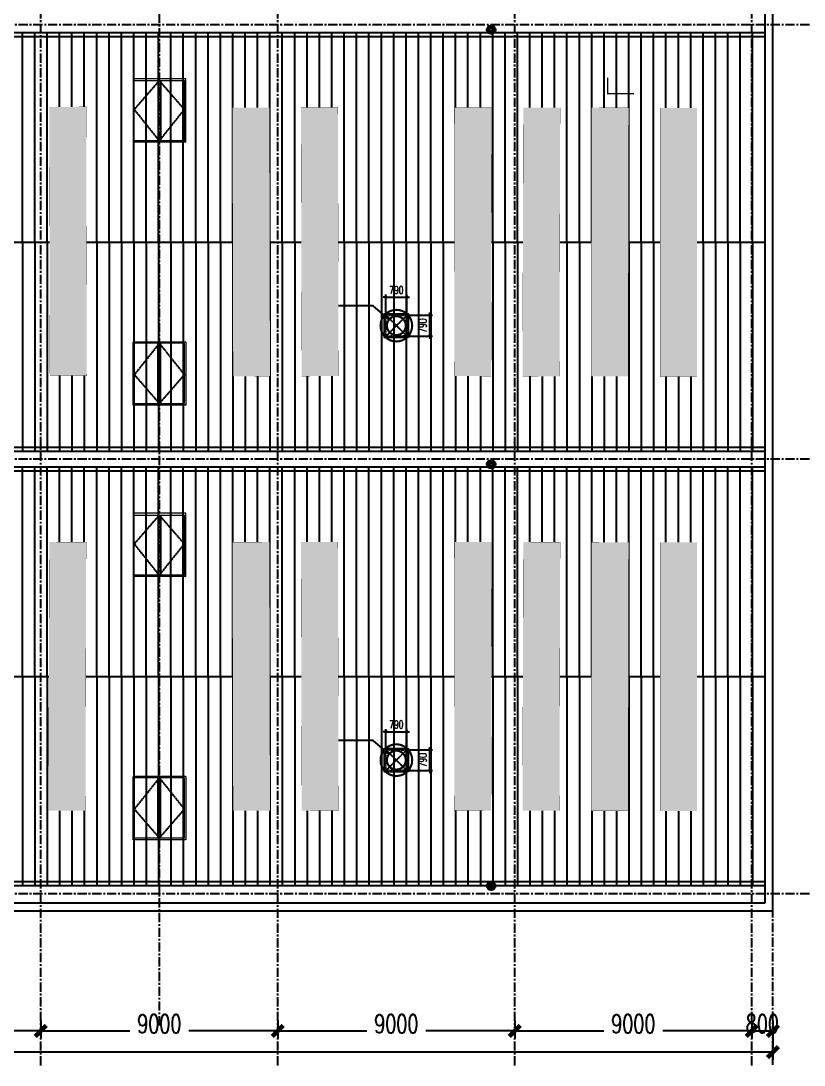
# Model space of a CAD drawing. Extents: x -599358 to 2865263, y -1062760 to 486533.
# Drawn here: x 1142614 to 1172357, y -927695 to -888038 of the extents above; entities that cross this region are included whole.
import ezdxf

# ---------------------------------------------------------------- set-up
doc = ezdxf.new("R2010")
doc.units = 0
doc.set_wipeout_variables(frame=1)
for name, pattern in [('CENTER', [2, 1.25, -0.25, 0.25, -0.25]), ('DASH', [0.35, 0.25, -0.1]), ('HIDDEN', [0.375, 0.25, -0.125])]:
    doc.linetypes.add(name, pattern=pattern)
for name, color, linetype in [('3索引', 3, 'Continuous'), ('99平面图例外参$0$A-HATCH-2', 251, 'Continuous'), ('A-AXIS-DP', 126, 'Continuous'), ('A-LIN-V', 9, 'Continuous'), ('A-SFCE', 30, 'Continuous'), ('A-WINDOW', 140, 'Continuous'), ('DIM', 173, 'Continuous'), ('DIM_SYMB', 3, 'Continuous'), ('DOTE', 1, 'CENTER'), ('E-电气标注', 84, 'Continuous'), ('参考线', 8, 'Continuous'), ('外框', 1, 'HIDDEN'), ('屋面板111', 6, 'Continuous'), ('暖通', 7, 'Continuous'), ('虹吸雨水斗', 6, 'Continuous')]:
    doc.layers.add(name, color=color, linetype=linetype)
doc.layers.add('成型线', color=3, linetype='Continuous', lineweight=18)
doc.styles.add('_TCH_DIM_T3', font='SIMPLEX', dxfattribs={"width": 0.705882, "bigfont": 'GBCBIG'})
doc.styles.add('DHTEXT-1', font='romans.shx', dxfattribs={"width": 0.7, "bigfont": 'chinese.shx'})
doc.dimstyles.new('_TCH_ARCH&&100', dxfattribs={"dimtxt": 297.5, "dimasz": 100, "dimexe": 100, "dimexo": 100, "dimgap": 126.25, "dimtad": 1, "dimdec": 0, "dimzin": 0, "dimdsep": 46, "dimtxsty": '_TCH_DIM_T3', "dimblk": 'ARCHTICK', "dimcen": 0.09, "dimclrt": 7, "dimazin": 2, "dimtfac": 1, "dimtdec": 0, "dimtix": 1, "dimtmove": 2, "dimatfit": 3, "dimfxl": 0, "dimtolj": 1, "dimtzin": 0, "dimarcsym": 0})
doc.dimstyles.new('ZN280', dxfattribs={"dimscale": 280, "dimtxt": 2.5, "dimasz": 1.5, "dimexe": 1, "dimexo": 2, "dimgap": 0.9, "dimtad": 1, "dimdec": 0, "dimdsep": 46, "dimtxsty": 'DHTEXT-1', "dimblk": 'ARCHTICK', "dimcen": 2.5, "dimclrd": 173, "dimclre": 173, "dimclrt": 7, "dimazin": 2, "dimtfac": 1, "dimtdec": 0, "dimtix": 1, "dimtmove": 2, "dimatfit": 3, "dimfxl": 0, "dimarcsym": 0})

# ---------------------------------------------------------------- blocks, each defined once
blk = doc.blocks.new('_ArchTick')
at = {"color": 0, "linetype": 'ByBlock', "const_width": 0.4}
blk.add_lwpolyline([(-0.5, -0.5), (0.5, 0.5)], dxfattribs=at)
blk = doc.blocks.new('*D1234')
at = {"layer": 'Defpoints', "color": 0, "ltscale": 2800, "transparency": 16777216}
for p in [(1134372, -925438), (1143372, -925438), (1143372, -926398)]:
    blk.add_point(p, dxfattribs=at)
at = {"layer": 'DIM', "color": 173, "linetype": 'ByBlock', "lineweight": -2, "ltscale": 2800, "transparency": 16777216}
for p, q in [((1134372, -925998), (1134372, -926678)), ((1143372, -925998), (1143372, -926678)), ((1134372, -926398), (1137757, -926398)), ((1143372, -926398), (1139988, -926398))]:
    blk.add_line(p, q, dxfattribs=at)
at = {"layer": 'DIM', "color": 173, "lineweight": -2, "ltscale": 2800, "transparency": 16777216, "xscale": 420, "yscale": 420, "zscale": 420, "rotation": 180}
blk.add_blockref('_ArchTick', (1134372, -926398), dxfattribs=at)
at = {"layer": 'DIM', "color": 173, "lineweight": -2, "ltscale": 2800, "transparency": 16777216, "xscale": 420, "yscale": 420, "zscale": 420}
blk.add_blockref('_ArchTick', (1143372, -926398), dxfattribs=at)
at = {"layer": 'DIM', "color": 7, "ltscale": 2800, "transparency": 16777216, "insert": (1138872, -926123), "char_height": 700, "attachment_point": 5, "style": 'DHTEXT-1'}
blk.add_mtext('9000', dxfattribs=at)
blk = doc.blocks.new('*D1235')
at = {"layer": 'Defpoints', "color": 0, "ltscale": 2800, "transparency": 16777216}
for p in [(1143372, -925438), (1152372, -925438), (1152372, -926398)]:
    blk.add_point(p, dxfattribs=at)
at = {"layer": 'DIM', "color": 173, "linetype": 'ByBlock', "lineweight": -2, "ltscale": 2800, "transparency": 16777216}
for p, q in [((1143372, -925998), (1143372, -926678)), ((1152372, -925998), (1152372, -926678)), ((1143372, -926398), (1146757, -926398)), ((1152372, -926398), (1148988, -926398))]:
    blk.add_line(p, q, dxfattribs=at)
at = {"layer": 'DIM', "color": 173, "lineweight": -2, "ltscale": 2800, "transparency": 16777216, "xscale": 420, "yscale": 420, "zscale": 420, "rotation": 180}
blk.add_blockref('_ArchTick', (1143372, -926398), dxfattribs=at)
at = {"layer": 'DIM', "color": 173, "lineweight": -2, "ltscale": 2800, "transparency": 16777216, "xscale": 420, "yscale": 420, "zscale": 420}
blk.add_blockref('_ArchTick', (1152372, -926398), dxfattribs=at)
at = {"layer": 'DIM', "color": 7, "ltscale": 2800, "transparency": 16777216, "insert": (1147872, -926123), "char_height": 700, "attachment_point": 5, "style": 'DHTEXT-1'}
blk.add_mtext('9000', dxfattribs=at)
blk = doc.blocks.new('*D1236')
at = {"layer": 'Defpoints', "color": 0, "ltscale": 2800, "transparency": 16777216}
for p in [(1152372, -925438), (1161372, -925438), (1161372, -926398)]:
    blk.add_point(p, dxfattribs=at)
at = {"layer": 'DIM', "color": 173, "linetype": 'ByBlock', "lineweight": -2, "ltscale": 2800, "transparency": 16777216}
for p, q in [((1152372, -925998), (1152372, -926678)), ((1161372, -925998), (1161372, -926678)), ((1152372, -926398), (1155757, -926398)), ((1161372, -926398), (1157988, -926398))]:
    blk.add_line(p, q, dxfattribs=at)
at = {"layer": 'DIM', "color": 173, "lineweight": -2, "ltscale": 2800, "transparency": 16777216, "xscale": 420, "yscale": 420, "zscale": 420, "rotation": 180}
blk.add_blockref('_ArchTick', (1152372, -926398), dxfattribs=at)
at = {"layer": 'DIM', "color": 173, "lineweight": -2, "ltscale": 2800, "transparency": 16777216, "xscale": 420, "yscale": 420, "zscale": 420}
blk.add_blockref('_ArchTick', (1161372, -926398), dxfattribs=at)
at = {"layer": 'DIM', "color": 7, "ltscale": 2800, "transparency": 16777216, "insert": (1156872, -926123), "char_height": 700, "attachment_point": 5, "style": 'DHTEXT-1'}
blk.add_mtext('9000', dxfattribs=at)
blk = doc.blocks.new('*D1237')
at = {"layer": 'Defpoints', "color": 0, "ltscale": 2800, "transparency": 16777216}
for p in [(1161372, -925438), (1170372, -925438), (1170372, -926398)]:
    blk.add_point(p, dxfattribs=at)
at = {"layer": 'DIM', "color": 173, "linetype": 'ByBlock', "lineweight": -2, "ltscale": 2800, "transparency": 16777216}
for p, q in [((1161372, -925998), (1161372, -926678)), ((1170372, -925998), (1170372, -926678)), ((1161372, -926398), (1164757, -926398)), ((1170372, -926398), (1166988, -926398))]:
    blk.add_line(p, q, dxfattribs=at)
at = {"layer": 'DIM', "color": 173, "lineweight": -2, "ltscale": 2800, "transparency": 16777216, "xscale": 420, "yscale": 420, "zscale": 420, "rotation": 180}
blk.add_blockref('_ArchTick', (1161372, -926398), dxfattribs=at)
at = {"layer": 'DIM', "color": 173, "lineweight": -2, "ltscale": 2800, "transparency": 16777216, "xscale": 420, "yscale": 420, "zscale": 420}
blk.add_blockref('_ArchTick', (1170372, -926398), dxfattribs=at)
at = {"layer": 'DIM', "color": 7, "ltscale": 2800, "transparency": 16777216, "insert": (1165872, -926123), "char_height": 700, "attachment_point": 5, "style": 'DHTEXT-1'}
blk.add_mtext('9000', dxfattribs=at)
blk = doc.blocks.new('*D1238')
at = {"layer": 'Defpoints', "color": 0, "ltscale": 2800, "transparency": 16777216}
for p in [(1170372, -925438), (1171172, -925438), (1171172, -926398)]:
    blk.add_point(p, dxfattribs=at)
at = {"layer": 'DIM', "color": 173, "linetype": 'ByBlock', "lineweight": -2, "ltscale": 2800, "transparency": 16777216}
for p, q in [((1170372, -925998), (1170372, -926678)), ((1171172, -925998), (1171172, -926678)), ((1170372, -926398), (1171172, -926398))]:
    blk.add_line(p, q, dxfattribs=at)
at = {"layer": 'DIM', "color": 173, "lineweight": -2, "ltscale": 2800, "transparency": 16777216, "xscale": 420, "yscale": 420, "zscale": 420, "rotation": 180}
blk.add_blockref('_ArchTick', (1170372, -926398), dxfattribs=at)
at = {"layer": 'DIM', "color": 173, "lineweight": -2, "ltscale": 2800, "transparency": 16777216, "xscale": 420, "yscale": 420, "zscale": 420}
blk.add_blockref('_ArchTick', (1171172, -926398), dxfattribs=at)
at = {"layer": 'DIM', "color": 7, "ltscale": 2800, "transparency": 16777216, "insert": (1170772, -926123), "char_height": 700, "attachment_point": 5, "style": 'DHTEXT-1'}
blk.add_mtext('800', dxfattribs=at)
blk = doc.blocks.new('*D1246')
at = {"layer": 'Defpoints', "color": 0, "ltscale": 2800, "transparency": 16777216}
for p in [(1013172, -925538), (1171172, -925538), (1171172, -927198)]:
    blk.add_point(p, dxfattribs=at)
at = {"layer": 'DIM', "color": 173, "linetype": 'ByBlock', "lineweight": -2, "ltscale": 2800, "transparency": 16777216}
for p, q in [((1013172, -926098), (1013172, -927478)), ((1171172, -926098), (1171172, -927478)), ((1013172, -927198), (1090625, -927198)), ((1171172, -927198), (1093719, -927198))]:
    blk.add_line(p, q, dxfattribs=at)
at = {"layer": 'DIM', "color": 173, "lineweight": -2, "ltscale": 2800, "transparency": 16777216, "xscale": 420, "yscale": 420, "zscale": 420, "rotation": 180}
blk.add_blockref('_ArchTick', (1013172, -927198), dxfattribs=at)
at = {"layer": 'DIM', "color": 173, "lineweight": -2, "ltscale": 2800, "transparency": 16777216, "xscale": 420, "yscale": 420, "zscale": 420}
blk.add_blockref('_ArchTick', (1171172, -927198), dxfattribs=at)
at = {"layer": 'DIM', "color": 7, "ltscale": 2800, "transparency": 16777216, "insert": (1092172, -926923), "char_height": 700, "attachment_point": 5, "style": 'DHTEXT-1'}
blk.add_mtext('158000', dxfattribs=at)
blk = doc.blocks.new('“奔腾”虹吸雨水斗')
at = {"layer": '虹吸雨水斗', "lineweight": 25}
for p, q in [((947032, 86673), (946946, 86692)), ((946982, 86753), (947040, 86688)), ((947052, 86699), (946987, 86758)), ((947048, 86793), (947066, 86707)), ((947082, 86711), (947055, 86795)), ((947125, 86795), (947098, 86711)), ((947114, 86707), (947132, 86793)), ((947194, 86758), (947128, 86699)), ((947140, 86688), (947199, 86753)), ((947234, 86692), (947148, 86673)), ((946944, 86685), (947028, 86658)), ((947028, 86641), (946944, 86614)), ((946946, 86607), (947032, 86625)), ((947040, 86611), (946982, 86546)), ((946987, 86541), (947052, 86600)), ((947066, 86592), (947048, 86506)), ((947055, 86504), (947082, 86587)), ((947098, 86587), (947125, 86504)), ((947132, 86506), (947114, 86592)), ((947128, 86600), (947194, 86541)), ((947199, 86546), (947140, 86611)), ((947148, 86625), (947234, 86607)), ((947152, 86658), (947236, 86685)), ((947236, 86614), (947152, 86641))]:
    blk.add_line(p, q, dxfattribs=at)
for radius in [150, 47.6]:
    blk.add_circle((947090, 86649), radius, dxfattribs=at)
for centre, start, end in [((947057, 86706), 231.6382, 8.3675), ((947090, 86715), 201.6382, 338.3675), ((947123, 86706), 171.6382, 308.3675), ((947025, 86649), 291.6382, 68.3675), ((947034, 86682), 261.6382, 38.3675), ((947034, 86617), 321.6382, 98.3675), ((947057, 86593), 351.6382, 128.3675), ((947090, 86584), 21.6382, 158.3675), ((947123, 86593), 51.6382, 188.3675), ((947147, 86682), 141.6382, 278.3675), ((947147, 86617), 81.6382, 218.3675), ((947155, 86649), 111.6382, 248.3675)]:
    blk.add_arc(centre, 8.82, start, end, dxfattribs=at)
blk = doc.blocks.new('*D1776')
at = {"layer": 'A-AXIS-DP', "color": 0, "lineweight": -2, "transparency": 16777216}
for p, q in [((-1274, 395), (-1274, 495)), ((-495, 395), (-1374, 395)), ((-1274, 395), (-1274, -395)), ((-495, -395), (-1374, -395)), ((-1274, -395), (-1274, -495))]:
    blk.add_line(p, q, dxfattribs=at)
at = {"layer": 'Defpoints', "color": 0, "transparency": 16777216}
for p in [(-395, 395), (-1274, -395), (-395, -395)]:
    blk.add_point(p, dxfattribs=at)
at = {"layer": 'A-AXIS-DP', "color": 0, "lineweight": -2, "transparency": 16777216, "xscale": 100, "yscale": 100, "zscale": 100}
for p, rotation in [((-1274, 395), 270), ((-1274, -395), 90)]:
    blk.add_blockref('_ArchTick', p, dxfattribs=dict(at, rotation=rotation))
at = {"layer": 'A-AXIS-DP', "color": 7, "transparency": 16777216, "insert": (-999, 0), "char_height": 297.5, "attachment_point": 5, "rotation": 270, "style": '_TCH_DIM_T3'}
blk.add_mtext('\\A1;790', dxfattribs=at)
blk = doc.blocks.new('*D1777')
at = {"layer": 'A-AXIS-DP', "color": 0, "lineweight": -2, "transparency": 16777216}
for p, q in [((-395, -495), (-395, -1178)), ((395, -495), (395, -1178)), ((-395, -1078), (-495, -1078)), ((395, -1078), (-395, -1078)), ((395, -1078), (495, -1078))]:
    blk.add_line(p, q, dxfattribs=at)
at = {"layer": 'Defpoints', "color": 0, "transparency": 16777216}
for p in [(-395, -395), (395, -395), (-395, -1078)]:
    blk.add_point(p, dxfattribs=at)
at = {"layer": 'A-AXIS-DP', "color": 0, "lineweight": -2, "transparency": 16777216, "xscale": 100, "yscale": 100, "zscale": 100}
blk.add_blockref('_ArchTick', (-395, -1078), dxfattribs=at)
at = {"layer": 'A-AXIS-DP', "color": 0, "lineweight": -2, "transparency": 16777216, "xscale": 100, "yscale": 100, "zscale": 100, "rotation": 180}
blk.add_blockref('_ArchTick', (395, -1078), dxfattribs=at)
at = {"layer": 'A-AXIS-DP', "color": 7, "transparency": 16777216, "insert": (0, -1353), "char_height": 297.5, "attachment_point": 5, "rotation": 180, "style": '_TCH_DIM_T3'}
blk.add_mtext('\\A1;790', dxfattribs=at)
blk = doc.blocks.new('tc')
at = {"color": 2}
for p, q in [((106263, -20239), (106263, -22524)), ((106364, -20239), (106364, -22524))]:
    blk.add_line(p, q, dxfattribs=at)
at = {"layer": '外框'}
for points in [[(106313, -22524), (105363, -21332), (106313, -20239)], [(106313, -22524), (107263, -21332), (106313, -20239)]]:
    blk.add_lwpolyline(points, dxfattribs=at)
at = {"layer": '成型线'}
blk.add_line((105313, -22569), (107313, -22569), dxfattribs=at)
blk.add_lwpolyline([(105313, -22569), (105313, -20169), (107313, -20169), (107313, -22569)], dxfattribs=at)
blk.add_lwpolyline([(105363, -22524), (107263, -22524), (107263, -20239), (105363, -20239)], close=True, dxfattribs=at)
blk = doc.blocks.new('423432432222')
at = {"xscale": -1}
blk.add_blockref('tc', (472909, 740689), dxfattribs=at)
at = {"rotation": 180}
blk.add_blockref('tc', (472909, 687951), dxfattribs=at)
blk = doc.blocks.new('A$Cf7faade6')
at = {"layer": 'A-WINDOW'}
for p in [(-232796, -772070), (-232796, -788570)]:
    blk.add_blockref('423432432222', p, dxfattribs=at)
blk = doc.blocks.new('w42343eeee')
blk.add_wipeout([(367285, 568212), (365883, 568215), (365906, 578415), (367306, 578412)]).dxf.layer = '参考线'
at = {"layer": '99平面图例外参$0$A-HATCH-2'}
h = blk.add_hatch(dxfattribs=at)
h.set_pattern_fill('ANSI33', color=256, scale=75)
h.set_pattern_definition([(45, (1135667.22, 924695.12), (-168.3798, 168.3798), []), (45, (1135835.6, 924695.12), (-168.3798, 168.3798), [119.0625, -59.53125])])
h.paths.add_polyline_path([(366843, 550430), (365843, 550432)])
h.paths.add_polyline_path([(365906, 578415), (367306, 578412), (367283, 568212), (365883, 568215)])
at = {"layer": 'E-电气标注', "color": 1, "const_width": 5}
blk.add_lwpolyline([(365906, 578415), (365883, 568215), (367283, 568212), (367306, 578412)], close=True, dxfattribs=at)
blk = doc.blocks.new('A$C01b3d9f3')
at = {"layer": 'A-SFCE'}
for p in [(-236286, -647559), (-220886, -647553), (-218286, -647559), (-215686, -647564)]:
    blk.add_blockref('w42343eeee', p, dxfattribs=at)
at = {"layer": 'A-SFCE', "xscale": -1}
for p in [(503886, -647559), (506486, -647553)]:
    blk.add_blockref('w42343eeee', p, dxfattribs=at)
at = {"layer": 'A-SFCE', "rotation": 0.1299683941899633}
blk.add_blockref('w42343eeee', (-211773, -648399), dxfattribs=at)
at = {"layer": 'A-SFCE', "xscale": -1}
for p in [(496927, -631031), (503886, -631059), (506486, -631053)]:
    blk.add_blockref('w42343eeee', p, dxfattribs=at)
at = {"layer": 'A-SFCE'}
for p in [(-220886, -631053), (-218286, -631059), (-215686, -631064)]:
    blk.add_blockref('w42343eeee', p, dxfattribs=at)
at = {"layer": 'A-SFCE', "rotation": 0.1299683941899633}
blk.add_blockref('w42343eeee', (-211773, -631899), dxfattribs=at)
at = {"layer": 'A-SFCE', "xscale": -1}
for p in [(496927, -614531), (503886, -614559), (506486, -614553)]:
    blk.add_blockref('w42343eeee', p, dxfattribs=at)
at = {"layer": 'A-SFCE'}
for p in [(-220886, -614553), (-218286, -614559), (-215686, -614564)]:
    blk.add_blockref('w42343eeee', p, dxfattribs=at)
at = {"layer": 'A-SFCE', "rotation": 0.1299683941899633}
blk.add_blockref('w42343eeee', (-211773, -615399), dxfattribs=at)
blk = doc.blocks.new('fengji')
at = {"layer": 'DIM_SYMB'}
for p, q in [((324.2, -267.9), (884.2, -747.9)), ((884.2, -747.9), (2834.2, -747.9))]:
    blk.add_line(p, q, dxfattribs=at)
at = {"layer": 'DIM_SYMB', "const_width": 40}
blk.add_lwpolyline([(310.3, -253.5, -1), (338.1, -282.3, -1)], format="xyb", close=True, dxfattribs=at)
at = {"layer": '暖通', "color": 7, "linetype": 'DASH', "ltscale": 0.5}
for p, q in [((-395, 395), (395, -395)), ((395, 395), (-395, -395))]:
    blk.add_line(p, q, dxfattribs=at)
at = {"layer": '暖通', "color": 7, "const_width": 79.8}
for points in [[(0, -600.2, -1), (0, 600.2, -1)], [(0, -600.2, 1), (0, 600.2, 1)]]:
    blk.add_lwpolyline(points, format="xyb", dxfattribs=at)
at = {"layer": '暖通', "color": 7, "ltscale": 0.5}
blk.add_lwpolyline([(-445, 445), (445, 445), (445, -445), (-445, -445)], close=True, dxfattribs=at)
at = {"layer": '暖通', "color": 7, "linetype": 'DASH', "const_width": 79.8}
for points in [[(0, -358.3, -1), (0, 358.3, -1)], [(0, -358.3, 1), (0, 358.3, 1)]]:
    blk.add_lwpolyline(points, format="xyb", dxfattribs=at)
at = {"layer": '暖通', "color": 7, "linetype": 'DASH', "ltscale": 0.5}
blk.add_lwpolyline([(-395, 395), (395, 395), (395, -395), (-395, -395)], close=True, dxfattribs=at)
at = {"layer": 'A-AXIS-DP'}
for p1, distance, picture, middle in [((-395, 395), -879.2, '*D1776', (-999.2, 0)), ((395, -395), 682.9, '*D1777', (0, -1352.9))]:
    dim = blk.add_aligned_dim(p1=p1, p2=(-395, -395), distance=distance, dimstyle='_TCH_ARCH&&100', dxfattribs=at)
    dim.commit()
    dim.dimension.update_dxf_attribs({"geometry": picture, "text_midpoint": middle})
blk = doc.blocks.new('A$C9572bd8b')
at = {"layer": '暖通', "rotation": 180}
for p in [(142800, -60925), (142800, -77425)]:
    blk.add_blockref('fengji', p, dxfattribs=at)

msp = doc.modelspace()

# ---------------------------------------------------------------- linework, layer by layer
at = {"layer": 'A-LIN-V'}
for points in [[(1170872.4, -888637.9), (1019285, -888637.9)], [(1170872.4, -904237.9), (1014224.6, -904237.9)], [(1170872.4, -905137.9), (1013772.4, -905137.9)], [(1170872.4, -920737.9), (1013472.4, -920737.9)]]:
    msp.add_lwpolyline(points, dxfattribs=at)
at = {"layer": 'A-SFCE'}
for p, q in [((1170872.4, -921537.9), (1170872.4, -838337.9)), ((1013472.4, -921537.9), (1170872.4, -921537.9))]:
    msp.add_line(p, q, dxfattribs=at)
for points in [[(1013772.4, -906687.9), (1013172.4, -906687.9), (1013172.4, -921837.9), (1171172.4, -921837.9), (1171172.4, -921837.9), (1171172.4, -838037.9), (1034647.5, -838037.9), (1013172.4, -904240.4), (1013172.4, -905187.9)], [(1016018.8, -896437.9), (1170872.4, -896437.9)], [(1013472.4, -912937.9), (1170872.4, -912937.9)]]:
    msp.add_lwpolyline(points, dxfattribs=at)
at = {"layer": 'DIM_SYMB', "const_width": 50}
msp.add_lwpolyline([(1164896.6, -890198.8), (1164896.6, -890798.8), (1165896.6, -890798.8)], dxfattribs=at)
at = {"layer": 'DOTE', "ltscale": 280}
for p, q in [((1143372.4, -927706.6), (1143372.4, -832287.9)), ((1147872.4, -926186.7), (1147872.4, -832387.9)), ((1152372.4, -927706.6), (1152372.4, -832287.9)), ((1161372.4, -927706.6), (1161372.4, -832287.9)), ((1170372.4, -927706.6), (1170372.4, -832287.9)), ((1171172.4, -927684.3), (1171172.4, -832287.9)), ((1179276.6, -888187.9), (1002976.6, -888187.9)), ((1179276.6, -904687.9), (1002976.6, -904687.9)), ((1179276.6, -921187.9), (1002976.6, -921187.9))]:
    msp.add_line(p, q, dxfattribs=at)
at = {"layer": '屋面板111', "ltscale": 2500}
for p, q in [((1142672.4, -896437.9), (1142672.4, -888487.9)), ((1143142.4, -896437.9), (1143142.4, -888487.9)), ((1143612.4, -896437.9), (1143612.4, -888487.9)), ((1144082.4, -896437.9), (1144082.4, -888487.9)), ((1144552.4, -896437.9), (1144552.4, -888487.9)), ((1145022.4, -896437.9), (1145022.4, -888487.9)), ((1145492.4, -896437.9), (1145492.4, -888487.9)), ((1145962.4, -896437.9), (1145962.4, -888487.9)), ((1146432.4, -896437.9), (1146432.4, -888487.9)), ((1146902.4, -896437.9), (1146902.4, -888487.9)), ((1147372.4, -896437.9), (1147372.4, -888487.9)), ((1147842.4, -896437.9), (1147842.4, -888487.9)), ((1148312.4, -896437.9), (1148312.4, -888487.9)), ((1148782.4, -896437.9), (1148782.4, -888487.9)), ((1149252.4, -896437.9), (1149252.4, -888487.9)), ((1149722.4, -896437.9), (1149722.4, -888487.9)), ((1150192.4, -896437.9), (1150192.4, -888487.9)), ((1150662.4, -896437.9), (1150662.4, -888487.9)), ((1151132.4, -896437.9), (1151132.4, -888487.9)), ((1151602.4, -896437.9), (1151602.4, -888487.9)), ((1152072.4, -896437.9), (1152072.4, -888487.9)), ((1152542.4, -896437.9), (1152542.4, -888487.9)), ((1153012.4, -896437.9), (1153012.4, -888487.9)), ((1153482.4, -896437.9), (1153482.4, -888487.9)), ((1153952.4, -896437.9), (1153952.4, -888487.9)), ((1154422.4, -896437.9), (1154422.4, -888487.9)), ((1154892.4, -896437.9), (1154892.4, -888487.9)), ((1155362.4, -896437.9), (1155362.4, -888487.9)), ((1155832.4, -896437.9), (1155832.4, -888487.9)), ((1156302.4, -896437.9), (1156302.4, -888487.9)), ((1156772.4, -896437.9), (1156772.4, -888487.9)), ((1157242.4, -896437.9), (1157242.4, -888487.9)), ((1157712.4, -896437.9), (1157712.4, -888487.9)), ((1158182.4, -896437.9), (1158182.4, -888487.9)), ((1158652.4, -896437.9), (1158652.4, -888487.9)), ((1159122.4, -896437.9), (1159122.4, -888487.9)), ((1159592.4, -896437.9), (1159592.4, -888487.9)), ((1160062.4, -896437.9), (1160062.4, -888487.9)), ((1160532.4, -896437.9), (1160532.4, -888487.9)), ((1161002.4, -896437.9), (1161002.4, -888487.9)), ((1161472.4, -896437.9), (1161472.4, -888487.9)), ((1161942.4, -896437.9), (1161942.4, -888487.9)), ((1162412.4, -896437.9), (1162412.4, -888487.9)), ((1162882.4, -896437.9), (1162882.4, -888487.9)), ((1163352.4, -896437.9), (1163352.4, -888487.9)), ((1163822.4, -896437.9), (1163822.4, -888487.9)), ((1164292.4, -896437.9), (1164292.4, -888487.9)), ((1164762.4, -896437.9), (1164762.4, -888487.9)), ((1165232.4, -896437.9), (1165232.4, -888487.9)), ((1165702.4, -896437.9), (1165702.4, -888487.9)), ((1166172.4, -896437.9), (1166172.4, -888487.9)), ((1166642.4, -896437.9), (1166642.4, -888487.9)), ((1167112.4, -896437.9), (1167112.4, -888487.9)), ((1167582.4, -896437.9), (1167582.4, -888487.9)), ((1168052.4, -896437.9), (1168052.4, -888487.9)), ((1168522.4, -896437.9), (1168522.4, -888487.9)), ((1168992.4, -896437.9), (1168992.4, -888487.9)), ((1169462.4, -896437.9), (1169462.4, -888487.9)), ((1169932.4, -896437.9), (1169932.4, -888487.9)), ((1170402.4, -896437.9), (1170402.4, -888487.9)), ((1142672.4, -896437.9), (1142672.4, -904387.9)), ((1143142.4, -896437.9), (1143142.4, -904387.9)), ((1143612.4, -896437.9), (1143612.4, -904387.9)), ((1144082.4, -896437.9), (1144082.4, -904387.9)), ((1144552.4, -896437.9), (1144552.4, -904387.9)), ((1145022.4, -896437.9), (1145022.4, -904387.9)), ((1145492.4, -896437.9), (1145492.4, -904387.9)), ((1145962.4, -896437.9), (1145962.4, -904387.9)), ((1146432.4, -896437.9), (1146432.4, -904387.9)), ((1146902.4, -896437.9), (1146902.4, -904387.9)), ((1147372.4, -896437.9), (1147372.4, -904387.9)), ((1147842.4, -896437.9), (1147842.4, -904387.9)), ((1148312.4, -896437.9), (1148312.4, -904387.9)), ((1148782.4, -896437.9), (1148782.4, -904387.9)), ((1149252.4, -896437.9), (1149252.4, -904387.9)), ((1149722.4, -896437.9), (1149722.4, -904387.9)), ((1150192.4, -896437.9), (1150192.4, -904387.9)), ((1150662.4, -896437.9), (1150662.4, -904387.9)), ((1151132.4, -896437.9), (1151132.4, -904387.9)), ((1151602.4, -896437.9), (1151602.4, -904387.9)), ((1152072.4, -896437.9), (1152072.4, -904387.9)), ((1152542.4, -896437.9), (1152542.4, -904387.9)), ((1153012.4, -896437.9), (1153012.4, -904387.9)), ((1153482.4, -896437.9), (1153482.4, -904387.9)), ((1153952.4, -896437.9), (1153952.4, -904387.9)), ((1154422.4, -896437.9), (1154422.4, -904387.9)), ((1154892.4, -896437.9), (1154892.4, -904387.9)), ((1155362.4, -896437.9), (1155362.4, -904387.9)), ((1155832.4, -896437.9), (1155832.4, -904387.9)), ((1156302.4, -896437.9), (1156302.4, -904387.9)), ((1156772.4, -896437.9), (1156772.4, -904387.9)), ((1157242.4, -896437.9), (1157242.4, -904387.9)), ((1157712.4, -896437.9), (1157712.4, -904387.9)), ((1158182.4, -896437.9), (1158182.4, -904387.9)), ((1158652.4, -896437.9), (1158652.4, -904387.9)), ((1159122.4, -896437.9), (1159122.4, -904387.9)), ((1159592.4, -896437.9), (1159592.4, -904387.9)), ((1160062.4, -896437.9), (1160062.4, -904387.9)), ((1160532.4, -896437.9), (1160532.4, -904387.9)), ((1161002.4, -896437.9), (1161002.4, -904387.9)), ((1161472.4, -896437.9), (1161472.4, -904387.9)), ((1161942.4, -896437.9), (1161942.4, -904387.9)), ((1162412.4, -896437.9), (1162412.4, -904387.9)), ((1162882.4, -896437.9), (1162882.4, -904387.9)), ((1163352.4, -896437.9), (1163352.4, -904387.9)), ((1163822.4, -896437.9), (1163822.4, -904387.9)), ((1164292.4, -896437.9), (1164292.4, -904387.9)), ((1164762.4, -896437.9), (1164762.4, -904387.9)), ((1165232.4, -896437.9), (1165232.4, -904387.9)), ((1165702.4, -896437.9), (1165702.4, -904387.9)), ((1166172.4, -896437.9), (1166172.4, -904387.9)), ((1166642.4, -896437.9), (1166642.4, -904387.9)), ((1167112.4, -896437.9), (1167112.4, -904387.9)), ((1167582.4, -896437.9), (1167582.4, -904387.9)), ((1168052.4, -896437.9), (1168052.4, -904387.9)), ((1168522.4, -896437.9), (1168522.4, -904387.9)), ((1168992.4, -896437.9), (1168992.4, -904387.9)), ((1169462.4, -896437.9), (1169462.4, -904387.9)), ((1169932.4, -896437.9), (1169932.4, -904387.9)), ((1170402.4, -896437.9), (1170402.4, -904387.9)), ((1142672.4, -912937.9), (1142672.4, -904987.9)), ((1143142.4, -912937.9), (1143142.4, -904987.9)), ((1143612.4, -912937.9), (1143612.4, -904987.9)), ((1144082.4, -912937.9), (1144082.4, -904987.9)), ((1144552.4, -912937.9), (1144552.4, -904987.9)), ((1145022.4, -912937.9), (1145022.4, -904987.9)), ((1145492.4, -912937.9), (1145492.4, -904987.9)), ((1145962.4, -912937.9), (1145962.4, -904987.9)), ((1146432.4, -912937.9), (1146432.4, -904987.9)), ((1146902.4, -912937.9), (1146902.4, -904987.9)), ((1147372.4, -912937.9), (1147372.4, -904987.9)), ((1147842.4, -912937.9), (1147842.4, -904987.9)), ((1148312.4, -912937.9), (1148312.4, -904987.9)), ((1148782.4, -912937.9), (1148782.4, -904987.9)), ((1149252.4, -912937.9), (1149252.4, -904987.9)), ((1149722.4, -912937.9), (1149722.4, -904987.9)), ((1150192.4, -912937.9), (1150192.4, -904987.9)), ((1150662.4, -912937.9), (1150662.4, -904987.9)), ((1151132.4, -912937.9), (1151132.4, -904987.9)), ((1151602.4, -912937.9), (1151602.4, -904987.9)), ((1152072.4, -912937.9), (1152072.4, -904987.9)), ((1152542.4, -912937.9), (1152542.4, -904987.9)), ((1153012.4, -912937.9), (1153012.4, -904987.9)), ((1153482.4, -912937.9), (1153482.4, -904987.9)), ((1153952.4, -912937.9), (1153952.4, -904987.9)), ((1154422.4, -912937.9), (1154422.4, -904987.9)), ((1154892.4, -912937.9), (1154892.4, -904987.9)), ((1155362.4, -912937.9), (1155362.4, -904987.9)), ((1155832.4, -912937.9), (1155832.4, -904987.9)), ((1156302.4, -912937.9), (1156302.4, -904987.9)), ((1156772.4, -912937.9), (1156772.4, -904987.9)), ((1157242.4, -912937.9), (1157242.4, -904987.9)), ((1157712.4, -912937.9), (1157712.4, -904987.9)), ((1158182.4, -912937.9), (1158182.4, -904987.9)), ((1158652.4, -912937.9), (1158652.4, -904987.9)), ((1159122.4, -912937.9), (1159122.4, -904987.9)), ((1159592.4, -912937.9), (1159592.4, -904987.9)), ((1160062.4, -912937.9), (1160062.4, -904987.9)), ((1160532.4, -912937.9), (1160532.4, -904987.9)), ((1161002.4, -912937.9), (1161002.4, -904987.9)), ((1161472.4, -912937.9), (1161472.4, -904987.9)), ((1161942.4, -912937.9), (1161942.4, -904987.9)), ((1162412.4, -912937.9), (1162412.4, -904987.9)), ((1162882.4, -912937.9), (1162882.4, -904987.9)), ((1163352.4, -912937.9), (1163352.4, -904987.9)), ((1163822.4, -912937.9), (1163822.4, -904987.9)), ((1164292.4, -912937.9), (1164292.4, -904987.9)), ((1164762.4, -912937.9), (1164762.4, -904987.9)), ((1165232.4, -912937.9), (1165232.4, -904987.9)), ((1165702.4, -912937.9), (1165702.4, -904987.9)), ((1166172.4, -912937.9), (1166172.4, -904987.9)), ((1166642.4, -912937.9), (1166642.4, -904987.9)), ((1167112.4, -912937.9), (1167112.4, -904987.9)), ((1167582.4, -912937.9), (1167582.4, -904987.9)), ((1168052.4, -912937.9), (1168052.4, -904987.9)), ((1168522.4, -912937.9), (1168522.4, -904987.9)), ((1168992.4, -912937.9), (1168992.4, -904987.9)), ((1169462.4, -912937.9), (1169462.4, -904987.9)), ((1169932.4, -912937.9), (1169932.4, -904987.9)), ((1170402.4, -912937.9), (1170402.4, -904987.9)), ((1142672.4, -912937.9), (1142672.4, -920887.9)), ((1143142.4, -912937.9), (1143142.4, -920887.9)), ((1143612.4, -912937.9), (1143612.4, -920887.9)), ((1144082.4, -912937.9), (1144082.4, -920887.9)), ((1144552.4, -912937.9), (1144552.4, -920887.9)), ((1145022.4, -912937.9), (1145022.4, -920887.9)), ((1145492.4, -912937.9), (1145492.4, -920887.9)), ((1145962.4, -912937.9), (1145962.4, -920887.9)), ((1146432.4, -912937.9), (1146432.4, -920887.9)), ((1146902.4, -912937.9), (1146902.4, -920887.9)), ((1147372.4, -912937.9), (1147372.4, -920887.9)), ((1147842.4, -912937.9), (1147842.4, -920887.9)), ((1148312.4, -912937.9), (1148312.4, -920887.9)), ((1148782.4, -912937.9), (1148782.4, -920887.9)), ((1149252.4, -912937.9), (1149252.4, -920887.9)), ((1149722.4, -912937.9), (1149722.4, -920887.9)), ((1150192.4, -912937.9), (1150192.4, -920887.9)), ((1150662.4, -912937.9), (1150662.4, -920887.9)), ((1151132.4, -912937.9), (1151132.4, -920887.9)), ((1151602.4, -912937.9), (1151602.4, -920887.9)), ((1152072.4, -912937.9), (1152072.4, -920887.9)), ((1152542.4, -912937.9), (1152542.4, -920887.9)), ((1153012.4, -912937.9), (1153012.4, -920887.9)), ((1153482.4, -912937.9), (1153482.4, -920887.9)), ((1153952.4, -912937.9), (1153952.4, -920887.9)), ((1154422.4, -912937.9), (1154422.4, -920887.9)), ((1154892.4, -912937.9), (1154892.4, -920887.9)), ((1155362.4, -912937.9), (1155362.4, -920887.9)), ((1155832.4, -912937.9), (1155832.4, -920887.9)), ((1156302.4, -912937.9), (1156302.4, -920887.9)), ((1156772.4, -912937.9), (1156772.4, -920887.9)), ((1157242.4, -912937.9), (1157242.4, -920887.9)), ((1157712.4, -912937.9), (1157712.4, -920887.9)), ((1158182.4, -912937.9), (1158182.4, -920887.9)), ((1158652.4, -912937.9), (1158652.4, -920887.9)), ((1159122.4, -912937.9), (1159122.4, -920887.9)), ((1159592.4, -912937.9), (1159592.4, -920887.9)), ((1160062.4, -912937.9), (1160062.4, -920887.9)), ((1160532.4, -912937.9), (1160532.4, -920887.9)), ((1161002.4, -912937.9), (1161002.4, -920887.9)), ((1161472.4, -912937.9), (1161472.4, -920887.9)), ((1161942.4, -912937.9), (1161942.4, -920887.9)), ((1162412.4, -912937.9), (1162412.4, -920887.9)), ((1162882.4, -912937.9), (1162882.4, -920887.9)), ((1163352.4, -912937.9), (1163352.4, -920887.9)), ((1163822.4, -912937.9), (1163822.4, -920887.9)), ((1164292.4, -912937.9), (1164292.4, -920887.9)), ((1164762.4, -912937.9), (1164762.4, -920887.9)), ((1165232.4, -912937.9), (1165232.4, -920887.9)), ((1165702.4, -912937.9), (1165702.4, -920887.9)), ((1166172.4, -912937.9), (1166172.4, -920887.9)), ((1166642.4, -912937.9), (1166642.4, -920887.9)), ((1167112.4, -912937.9), (1167112.4, -920887.9)), ((1167582.4, -912937.9), (1167582.4, -920887.9)), ((1168052.4, -912937.9), (1168052.4, -920887.9)), ((1168522.4, -912937.9), (1168522.4, -920887.9)), ((1168992.4, -912937.9), (1168992.4, -920887.9)), ((1169462.4, -912937.9), (1169462.4, -920887.9)), ((1169932.4, -912937.9), (1169932.4, -920887.9)), ((1170402.4, -912937.9), (1170402.4, -920887.9))]:
    msp.add_line(p, q, dxfattribs=at)
for points in [[(1170872.4, -888487.9), (1019175.9, -888487.9)], [(1170872.4, -904387.9), (1014018.2, -904387.9)], [(1170872.4, -904987.9), (1013772.4, -904987.9)], [(1170872.4, -920887.9), (1013472.4, -920887.9)]]:
    msp.add_lwpolyline(points, dxfattribs=at)

# ---------------------------------------------------------------- block references
at = {"layer": '3索引', "ltscale": 50}
msp.add_blockref('A$Cf7faade6', (1014072.4, -838687.9), dxfattribs=at)
at = {"layer": '虹吸雨水斗', "ltscale": 50}
msp.add_blockref('A$C9572bd8b', (1014072.4, -838687.9), dxfattribs=at)
at = {"layer": '虹吸雨水斗', "xscale": 1.061320754715, "yscale": 1.061320754715, "zscale": 1.061320754715}
for p in [(155306.1, -980339), (155306.1, -996839), (155306.1, -1012850.7)]:
    msp.add_blockref('“奔腾”虹吸雨水斗', p, dxfattribs=at)

# ---------------------------------------------------------------- dimensions: what is measured, and where the dimension line sits
at = {"layer": 'DIM', "ltscale": 2800}
for base, p1, p2, picture, middle in [((1171172.4, -927197.9), (1013172.4, -925537.9), (1171172.4, -925537.9), '*D1246', (1092172.4, -926922.9)), ((1143372.4, -926397.9), (1134372.4, -925437.9), (1143372.4, -925437.9), '*D1234', (1138872.4, -926122.9)), ((1152372.4, -926397.9), (1143372.4, -925437.9), (1152372.4, -925437.9), '*D1235', (1147872.4, -926122.9)), ((1161372.4, -926397.9), (1152372.4, -925437.9), (1161372.4, -925437.9), '*D1236', (1156872.4, -926122.9)), ((1170372.4, -926397.9), (1161372.4, -925437.9), (1170372.4, -925437.9), '*D1237', (1165872.4, -926122.9)), ((1171172.4, -926397.9), (1170372.4, -925437.9), (1171172.4, -925437.9), '*D1238', (1170772.4, -926122.9))]:
    dim = msp.add_linear_dim(base=base, p1=p1, p2=p2, angle=0, dimstyle='ZN280', dxfattribs=at)
    dim.commit()
    dim.dimension.update_dxf_attribs({"geometry": picture, "text_midpoint": middle, "dimtype": 161})

# ---------------------------------------------------------------- next in the draw order: block references
at = {"layer": '3索引', "ltscale": 50}
msp.add_blockref('A$C01b3d9f3', (1014072.4, -838687.9), dxfattribs=at)

doc.saveas('drawing.dxf')
